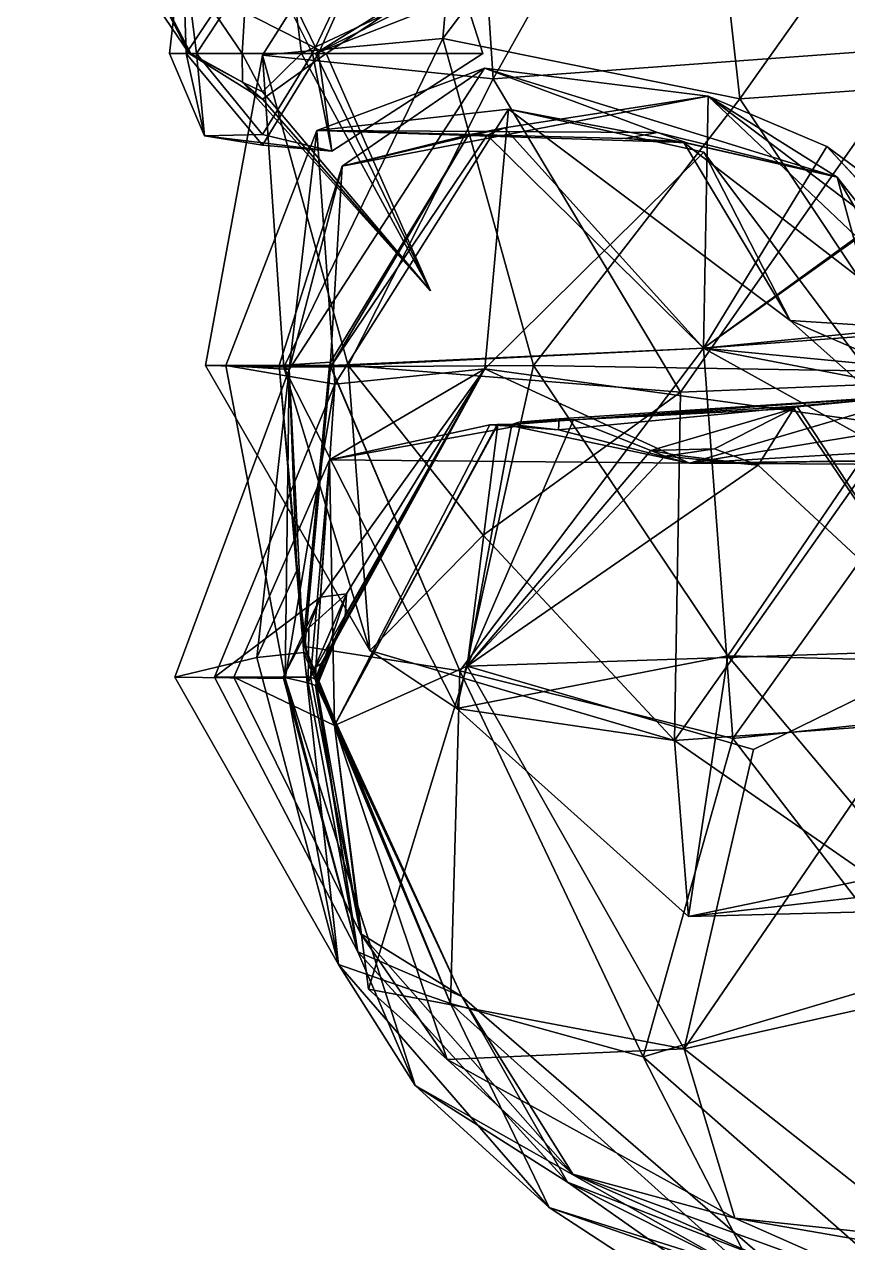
# Model space of a CAD drawing. Extents: x 290095 to 295679, y 4553756 to 4561441.
# Drawn here: x 293522.8 to 293569.8, y 4558322.3 to 4558391.9 of the extents above; entities that cross this region are included whole.
import ezdxf

# ---------------------------------------------------------------- set-up
doc = ezdxf.new("R2010")
doc.units = 0
doc.layers.add('Au_ppm_Pref_-_0_5', color=7, linetype='CONTINUOUS')

msp = doc.modelspace()

# ---------------------------------------------------------------- linework, layer by layer
at = {"layer": 'Au_ppm_Pref_-_0_5'}
for points in [[(293563.663, 4558387.604, 1797.78), (293546.699, 4558391.059, 1794.933), (293561.143, 4558410.133, 1793.853)], [(293546.699, 4558391.059, 1794.933), (293548.265, 4558408.82, 1787.383), (293561.143, 4558410.133, 1793.853)], [(293574.204, 4558402.507, 1797.779), (293563.663, 4558387.604, 1797.78), (293561.143, 4558410.133, 1793.853)], [(293549.567, 4558388.748, 1782.546), (293548.265, 4558408.82, 1787.383), (293536.394, 4558390.102, 1787.753)], [(293536.394, 4558390.102, 1787.753), (293548.265, 4558408.82, 1787.383), (293546.699, 4558391.059, 1794.933)], [(293560.195, 4558407.7, 1782.934), (293548.265, 4558408.82, 1787.383), (293549.567, 4558388.748, 1782.546)], [(293522.804, 4558408.467, 1859.104), (293535.249, 4558390.199, 1858.463), (293536.348, 4558408.503, 1853.424)], [(293532.217, 4558390.199, 1860.983), (293522.804, 4558408.467, 1859.104), (293528.107, 4558396.28, 1864.948)], [(293532.217, 4558390.199, 1860.983), (293532.318, 4558390.199, 1859.009), (293522.804, 4558408.467, 1859.104)], [(293532.318, 4558390.199, 1859.009), (293535.249, 4558390.199, 1858.463), (293522.804, 4558408.467, 1859.104)], [(293536.348, 4558408.503, 1853.424), (293535.249, 4558390.199, 1858.463), (293538.62, 4558390.199, 1857.965)], [(293536.348, 4558408.503, 1853.424), (293538.62, 4558390.199, 1857.965), (293550.857, 4558395.944, 1854.111)], [(293549.567, 4558388.748, 1782.546), (293574.057, 4558390.539, 1781.798), (293560.195, 4558407.7, 1782.934)], [(293560.195, 4558407.7, 1782.934), (293574.057, 4558390.539, 1781.798), (293587.248, 4558407.71, 1782.477)], [(293539.256, 4558390.199, 1893.301), (293545.067, 4558402.447, 1894.645), (293536.406, 4558395.939, 1892.731)], [(293545.067, 4558402.447, 1894.645), (293539.606, 4558390.199, 1896.153), (293536.406, 4558396.743, 1896.826)], [(293539.256, 4558390.199, 1893.301), (293548.988, 4558390.199, 1894.645), (293545.067, 4558402.447, 1894.645)], [(293545.067, 4558402.447, 1894.645), (293548.988, 4558390.199, 1894.645), (293539.606, 4558390.199, 1896.153)], [(293587.291, 4558389.26, 1798.164), (293563.663, 4558387.604, 1797.78), (293574.204, 4558402.507, 1797.779)], [(293539.434, 4558390.199, 1859.009), (293549.048, 4558396.207, 1864.509), (293558.722, 4558397.785, 1857.839)], [(293539.434, 4558390.199, 1859.009), (293558.722, 4558397.785, 1857.839), (293550.857, 4558395.944, 1854.111)], [(293540.032, 4558390.199, 1860.718), (293532.217, 4558390.199, 1860.983), (293528.107, 4558396.28, 1864.948)], [(293540.032, 4558390.199, 1860.718), (293528.107, 4558396.28, 1864.948), (293549.048, 4558396.207, 1864.509)], [(293531.098, 4558390.199, 1894.645), (293531.832, 4558396.668, 1894.645), (293532.041, 4558390.199, 1896.703)], [(293531.832, 4558396.668, 1894.645), (293531.098, 4558390.199, 1894.645), (293532.629, 4558390.199, 1892.864)], [(293531.832, 4558396.668, 1894.645), (293536.406, 4558396.743, 1896.826), (293532.041, 4558390.199, 1896.703)], [(293531.832, 4558396.668, 1894.645), (293532.629, 4558390.199, 1892.864), (293536.406, 4558395.939, 1892.731)], [(293539.606, 4558390.199, 1896.153), (293532.041, 4558390.199, 1896.703), (293536.406, 4558396.743, 1896.826)], [(293539.434, 4558390.199, 1859.009), (293540.032, 4558390.199, 1860.718), (293549.048, 4558396.207, 1864.509)], [(293539.256, 4558390.199, 1893.301), (293536.406, 4558395.939, 1892.731), (293532.629, 4558390.199, 1892.864)], [(293539.434, 4558390.199, 1859.009), (293550.857, 4558395.944, 1854.111), (293538.62, 4558390.199, 1857.965)], [(293537.629, 4558372.287, 1793.577), (293536.394, 4558390.102, 1787.753), (293546.699, 4558391.059, 1794.933)], [(293546.699, 4558391.059, 1794.933), (293551.876, 4558372.381, 1798.262), (293537.629, 4558372.287, 1793.577)], [(293563.663, 4558387.604, 1797.78), (293551.876, 4558372.381, 1798.262), (293546.699, 4558391.059, 1794.933)], [(293533.085, 4558385.503, 1894.645), (293531.098, 4558390.199, 1894.645), (293532.041, 4558390.199, 1896.703)], [(293531.098, 4558390.199, 1894.645), (293533.085, 4558385.503, 1894.645), (293532.629, 4558390.199, 1892.864)], [(293533.085, 4558385.503, 1894.645), (293532.041, 4558390.199, 1896.703), (293536.406, 4558384.972, 1896.387)], [(293536.406, 4558384.972, 1896.387), (293532.041, 4558390.199, 1896.703), (293539.606, 4558390.199, 1896.153)], [(293535.252, 4558388.567, 1859.009), (293532.318, 4558390.199, 1859.009), (293532.217, 4558390.199, 1860.983)], [(293535.252, 4558388.567, 1859.009), (293532.217, 4558390.199, 1860.983), (293536.406, 4558387.59, 1859.878)], [(293536.406, 4558387.59, 1859.878), (293532.217, 4558390.199, 1860.983), (293540.032, 4558390.199, 1860.718)], [(293532.318, 4558390.199, 1859.009), (293535.252, 4558388.567, 1859.009), (293535.249, 4558390.199, 1858.463)], [(293539.256, 4558390.199, 1893.301), (293532.629, 4558390.199, 1892.864), (293536.406, 4558385.579, 1893.104)], [(293533.085, 4558385.503, 1894.645), (293536.406, 4558385.579, 1893.104), (293532.629, 4558390.199, 1892.864)], [(293537.629, 4558372.287, 1793.577), (293533.155, 4558372.381, 1787.737), (293536.394, 4558390.102, 1787.753)], [(293533.155, 4558372.381, 1787.737), (293541.298, 4558372.381, 1784.104), (293536.394, 4558390.102, 1787.753)], [(293535.252, 4558388.567, 1859.009), (293536.406, 4558388.004, 1858.277), (293535.249, 4558390.199, 1858.463)], [(293538.62, 4558390.199, 1857.965), (293535.249, 4558390.199, 1858.463), (293536.406, 4558388.004, 1858.277)], [(293549.567, 4558388.748, 1782.546), (293536.394, 4558390.102, 1787.753), (293541.298, 4558372.381, 1784.104)], [(293545.998, 4558376.635, 1859.009), (293536.406, 4558387.59, 1859.878), (293540.032, 4558390.199, 1860.718)], [(293545.998, 4558376.635, 1859.009), (293538.62, 4558390.199, 1857.965), (293536.406, 4558388.004, 1858.277)], [(293539.256, 4558390.199, 1893.301), (293536.406, 4558385.579, 1893.104), (293540.356, 4558384.614, 1894.645)], [(293540.356, 4558384.614, 1894.645), (293536.406, 4558384.972, 1896.387), (293539.606, 4558390.199, 1896.153)], [(293545.998, 4558376.635, 1859.009), (293539.434, 4558390.199, 1859.009), (293538.62, 4558390.199, 1857.965)], [(293539.256, 4558390.199, 1893.301), (293540.356, 4558384.614, 1894.645), (293548.988, 4558390.199, 1894.645)], [(293539.434, 4558390.199, 1859.009), (293545.998, 4558376.635, 1859.009), (293540.032, 4558390.199, 1860.718)], [(293548.988, 4558390.199, 1894.645), (293540.356, 4558384.614, 1894.645), (293539.606, 4558390.199, 1896.153)], [(293560.267, 4558370.843, 1783.693), (293574.057, 4558390.539, 1781.798), (293549.567, 4558388.748, 1782.546)], [(293574.385, 4558371.426, 1787.953), (293574.057, 4558390.539, 1781.798), (293560.267, 4558370.843, 1783.693)], [(293539.513, 4558385.805, 1847.13), (293537.923, 4558372.143, 1841.017), (293549.087, 4558389.362, 1841.093)], [(293549.087, 4558389.362, 1841.093), (293537.923, 4558372.143, 1841.017), (293540.953, 4558383.769, 1835.251)], [(293558.957, 4558385.679, 1846.775), (293539.513, 4558385.805, 1847.13), (293549.087, 4558389.362, 1841.093)], [(293549.087, 4558389.362, 1841.093), (293540.953, 4558383.769, 1835.251), (293561.857, 4558387.764, 1835.326)], [(293569.209, 4558383.136, 1841.191), (293558.957, 4558385.679, 1846.775), (293549.087, 4558389.362, 1841.093)], [(293569.209, 4558383.136, 1841.191), (293549.087, 4558389.362, 1841.093), (293561.857, 4558387.764, 1835.326)], [(293574.041, 4558372.009, 1797.95), (293563.663, 4558387.604, 1797.78), (293587.291, 4558389.26, 1798.164)], [(293545.998, 4558376.635, 1859.009), (293535.252, 4558388.567, 1859.009), (293536.406, 4558387.59, 1859.878)], [(293535.252, 4558388.567, 1859.009), (293545.998, 4558376.635, 1859.009), (293536.406, 4558388.004, 1858.277)], [(293560.267, 4558370.843, 1783.693), (293549.567, 4558388.748, 1782.546), (293541.298, 4558372.381, 1784.104)], [(293561.857, 4558387.764, 1835.326), (293540.953, 4558383.769, 1835.251), (293550.216, 4558385.951, 1831.218)], [(293561.592, 4558373.365, 1829.061), (293561.857, 4558387.764, 1835.326), (293550.216, 4558385.951, 1831.218)], [(293561.592, 4558373.365, 1829.061), (293568.623, 4558384.884, 1833.435), (293561.857, 4558387.764, 1835.326)], [(293568.623, 4558384.884, 1833.435), (293575.526, 4558377.449, 1834.106), (293561.857, 4558387.764, 1835.326)], [(293576.441, 4558373.944, 1835.651), (293561.857, 4558387.764, 1835.326), (293575.526, 4558377.449, 1834.106)], [(293576.441, 4558373.944, 1835.651), (293569.209, 4558383.136, 1841.191), (293561.857, 4558387.764, 1835.326)], [(293574.041, 4558372.009, 1797.95), (293551.876, 4558372.381, 1798.262), (293563.663, 4558387.604, 1797.78)], [(293550.443, 4558387.011, 1852.684), (293540.535, 4558371.315, 1852.704), (293539.513, 4558385.805, 1847.13)], [(293550.443, 4558387.011, 1852.684), (293539.513, 4558385.805, 1847.13), (293560.47, 4558385.114, 1847.647)], [(293549.1, 4558372.189, 1859), (293540.535, 4558371.315, 1852.704), (293550.443, 4558387.011, 1852.684)], [(293549.1, 4558372.189, 1859), (293550.443, 4558387.011, 1852.684), (293561.605, 4558384.572, 1857.133)], [(293550.443, 4558387.011, 1852.684), (293566.527, 4558374.941, 1853.069), (293561.605, 4558384.572, 1857.133)], [(293566.527, 4558374.941, 1853.069), (293550.443, 4558387.011, 1852.684), (293560.47, 4558385.114, 1847.647)], [(293540.535, 4558371.315, 1852.704), (293534.314, 4558372.381, 1847.13), (293539.513, 4558385.805, 1847.13)], [(293539.513, 4558385.805, 1847.13), (293534.314, 4558372.381, 1847.13), (293537.923, 4558372.143, 1841.017)], [(293557.12, 4558385.342, 1847.375), (293539.513, 4558385.805, 1847.13), (293558.957, 4558385.679, 1846.775)], [(293560.47, 4558385.114, 1847.647), (293539.513, 4558385.805, 1847.13), (293557.12, 4558385.342, 1847.375)], [(293550.216, 4558385.951, 1831.218), (293540.953, 4558383.769, 1835.251), (293548.164, 4558385.554, 1831.257)], [(293550.216, 4558385.951, 1831.218), (293548.164, 4558385.554, 1831.257), (293549.233, 4558385.534, 1830.76)], [(293549.236, 4558385.535, 1830.759), (293550.216, 4558385.951, 1831.218), (293549.233, 4558385.534, 1830.76)], [(293549.236, 4558385.535, 1830.759), (293561.592, 4558373.365, 1829.061), (293550.216, 4558385.951, 1831.218)], [(293557.12, 4558385.342, 1847.375), (293558.957, 4558385.679, 1846.775), (293560.69, 4558385.072, 1847.422)], [(293569.209, 4558383.136, 1841.191), (293560.69, 4558385.072, 1847.422), (293558.957, 4558385.679, 1846.775)], [(293533.085, 4558385.503, 1894.645), (293540.356, 4558384.614, 1894.645), (293536.406, 4558385.579, 1893.104)], [(293540.356, 4558384.614, 1894.645), (293533.085, 4558385.503, 1894.645), (293536.406, 4558384.972, 1896.387)], [(293540.953, 4558383.769, 1835.251), (293540.294, 4558372.563, 1831.205), (293548.164, 4558385.554, 1831.257)], [(293548.164, 4558385.554, 1831.257), (293540.294, 4558372.563, 1831.205), (293540.338, 4558372.384, 1831.134)], [(293549.233, 4558385.534, 1830.76), (293548.164, 4558385.554, 1831.257), (293540.338, 4558372.384, 1831.134)], [(293549.233, 4558385.534, 1830.76), (293540.338, 4558372.384, 1831.134), (293549.236, 4558385.535, 1830.759)], [(293540.338, 4558372.384, 1831.134), (293561.592, 4558373.365, 1829.061), (293549.236, 4558385.535, 1830.759)], [(293560.329, 4558385.167, 1847.565), (293560.47, 4558385.114, 1847.647), (293557.12, 4558385.342, 1847.375)], [(293560.69, 4558385.072, 1847.422), (293560.329, 4558385.167, 1847.565), (293557.12, 4558385.342, 1847.375)], [(293560.69, 4558385.072, 1847.422), (293560.47, 4558385.114, 1847.647), (293560.329, 4558385.167, 1847.565)], [(293569.209, 4558383.136, 1841.191), (293560.47, 4558385.114, 1847.647), (293560.69, 4558385.072, 1847.422)], [(293560.47, 4558385.114, 1847.647), (293574.277, 4558374.451, 1847.177), (293566.527, 4558374.941, 1853.069)], [(293569.209, 4558383.136, 1841.191), (293574.277, 4558374.451, 1847.177), (293560.47, 4558385.114, 1847.647)], [(293573.373, 4558368.858, 1858.602), (293549.1, 4558372.189, 1859), (293561.605, 4558384.572, 1857.133)], [(293561.592, 4558373.365, 1829.061), (293573.009, 4558381.642, 1831.609), (293568.623, 4558384.884, 1833.435)], [(293573.373, 4558368.858, 1858.602), (293561.605, 4558384.572, 1857.133), (293566.527, 4558374.941, 1853.069)], [(293573.009, 4558381.642, 1831.609), (293575.569, 4558377.419, 1834.084), (293568.623, 4558384.884, 1833.435)], [(293575.569, 4558377.419, 1834.084), (293575.526, 4558377.449, 1834.106), (293568.623, 4558384.884, 1833.435)], [(293537.358, 4558372.381, 1835.251), (293540.294, 4558372.563, 1831.205), (293540.953, 4558383.769, 1835.251)], [(293537.923, 4558372.143, 1841.017), (293537.358, 4558372.381, 1835.251), (293540.953, 4558383.769, 1835.251)], [(293572.137, 4558372.381, 1841.191), (293574.277, 4558374.451, 1847.177), (293569.209, 4558383.136, 1841.191)], [(293569.209, 4558383.136, 1841.191), (293576.441, 4558373.944, 1835.651), (293572.137, 4558372.381, 1841.191)], [(293561.592, 4558373.365, 1829.061), (293573.076, 4558381.58, 1831.601), (293573.009, 4558381.642, 1831.609)], [(293561.592, 4558373.365, 1829.061), (293580.459, 4558375.238, 1830.863), (293573.076, 4558381.58, 1831.601)], [(293561.592, 4558373.365, 1829.061), (293580.837, 4558374.799, 1830.802), (293580.459, 4558375.238, 1830.863)], [(293561.592, 4558373.365, 1829.061), (293583.498, 4558371.252, 1830.279), (293580.837, 4558374.799, 1830.802)], [(293573.373, 4558368.858, 1858.602), (293566.527, 4558374.941, 1853.069), (293584.503, 4558367.143, 1852.407)], [(293574.277, 4558374.451, 1847.177), (293584.503, 4558367.143, 1852.407), (293566.527, 4558374.941, 1853.069)], [(293540.307, 4558372.324, 1831.131), (293561.592, 4558373.365, 1829.061), (293540.338, 4558372.384, 1831.134)], [(293547.667, 4558354.921, 1828.65), (293561.592, 4558373.365, 1829.061), (293540.307, 4558372.324, 1831.131)], [(293561.592, 4558373.365, 1829.061), (293547.667, 4558354.921, 1828.65), (293563.267, 4558351.063, 1825.323)], [(293561.592, 4558373.365, 1829.061), (293586.115, 4558368.664, 1829.948), (293583.498, 4558371.252, 1830.279)], [(293586.115, 4558368.664, 1829.948), (293561.592, 4558373.365, 1829.061), (293574.204, 4558366.354, 1825.382)], [(293574.204, 4558366.354, 1825.382), (293561.592, 4558373.365, 1829.061), (293563.267, 4558351.063, 1825.323)], [(293537.358, 4558372.381, 1835.251), (293540.236, 4558372.381, 1831.205), (293540.294, 4558372.563, 1831.205)], [(293540.294, 4558372.563, 1831.205), (293540.236, 4558372.381, 1831.205), (293540.277, 4558372.321, 1831.156)], [(293540.307, 4558372.324, 1831.132), (293540.294, 4558372.563, 1831.205), (293540.277, 4558372.321, 1831.156)], [(293540.338, 4558372.384, 1831.134), (293540.294, 4558372.563, 1831.205), (293540.307, 4558372.324, 1831.132)], [(293536.077, 4558355.7, 1837.493), (293537.923, 4558372.143, 1841.017), (293531.392, 4558354.563, 1841.191)], [(293537.7, 4558354.486, 1847.193), (293531.392, 4558354.563, 1841.191), (293537.923, 4558372.143, 1841.017)], [(293542.538, 4558356.089, 1788.628), (293533.155, 4558372.381, 1787.737), (293537.629, 4558372.287, 1793.577)], [(293533.155, 4558372.381, 1787.737), (293542.538, 4558356.089, 1788.628), (293541.298, 4558372.381, 1784.104)], [(293540.535, 4558371.315, 1852.704), (293537.7, 4558354.486, 1847.193), (293534.314, 4558372.381, 1847.13)], [(293534.314, 4558372.381, 1847.13), (293537.7, 4558354.486, 1847.193), (293537.923, 4558372.143, 1841.017)], [(293536.077, 4558355.7, 1837.493), (293538.364, 4558360.662, 1837.061), (293537.923, 4558372.143, 1841.017)], [(293537.358, 4558372.381, 1835.251), (293538.629, 4558358.103, 1836.035), (293538.642, 4558357.23, 1835.401)], [(293538.629, 4558358.103, 1836.035), (293537.358, 4558372.381, 1835.251), (293537.923, 4558372.143, 1841.017)], [(293537.358, 4558372.381, 1835.251), (293538.642, 4558357.23, 1835.401), (293538.747, 4558356.645, 1835.328)], [(293537.358, 4558372.381, 1835.251), (293538.747, 4558356.645, 1835.328), (293540.236, 4558372.381, 1831.205)], [(293537.629, 4558372.287, 1793.577), (293551.876, 4558372.381, 1798.262), (293547.506, 4558352.772, 1794.562)], [(293537.629, 4558372.287, 1793.577), (293547.506, 4558352.772, 1794.562), (293542.538, 4558356.089, 1788.628)], [(293537.923, 4558372.143, 1841.017), (293538.364, 4558360.662, 1837.061), (293538.629, 4558358.103, 1836.035)], [(293540.236, 4558372.381, 1831.205), (293538.747, 4558356.645, 1835.328), (293540.277, 4558372.321, 1831.156)], [(293540.277, 4558372.321, 1831.156), (293538.747, 4558356.645, 1835.328), (293538.817, 4558356.324, 1835.334)], [(293540.277, 4558372.321, 1831.156), (293538.817, 4558356.324, 1835.334), (293547.667, 4558354.921, 1828.65)], [(293539.453, 4558355.147, 1859.554), (293539.743, 4558355.344, 1859.374), (293549.1, 4558372.189, 1859)], [(293539.453, 4558355.147, 1859.554), (293549.1, 4558372.189, 1859), (293540.227, 4558366.977, 1864.948)], [(293549.1, 4558372.189, 1859), (293541.192, 4558359.33, 1858.553), (293539.721, 4558359.138, 1857.49)], [(293549.1, 4558372.189, 1859), (293539.721, 4558359.138, 1857.49), (293540.535, 4558371.315, 1852.704)], [(293539.743, 4558355.344, 1859.374), (293539.861, 4558355.375, 1859.275), (293549.1, 4558372.189, 1859)], [(293549.1, 4558372.189, 1859), (293539.861, 4558355.375, 1859.275), (293541.121, 4558358.019, 1859.081)], [(293560.778, 4558366.786, 1864.977), (293540.227, 4558366.977, 1864.948), (293549.1, 4558372.189, 1859)], [(293547.667, 4558354.921, 1828.65), (293540.307, 4558372.324, 1831.131), (293540.277, 4558372.321, 1831.156)], [(293540.307, 4558372.324, 1831.132), (293540.277, 4558372.321, 1831.156), (293540.307, 4558372.324, 1831.131)], [(293540.338, 4558372.384, 1831.134), (293540.307, 4558372.324, 1831.132), (293540.307, 4558372.324, 1831.131)], [(293549.1, 4558372.189, 1859), (293541.121, 4558358.019, 1859.081), (293541.192, 4558359.33, 1858.553)], [(293560.267, 4558370.843, 1783.693), (293541.298, 4558372.381, 1784.104), (293549.005, 4558362.676, 1784.502)], [(293542.538, 4558356.089, 1788.628), (293549.005, 4558362.676, 1784.502), (293541.298, 4558372.381, 1784.104)], [(293551.876, 4558372.381, 1798.262), (293562.971, 4558355.795, 1798.561), (293547.506, 4558352.772, 1794.562)], [(293573.373, 4558368.858, 1858.602), (293560.778, 4558366.786, 1864.977), (293549.1, 4558372.189, 1859)], [(293562.971, 4558355.795, 1798.561), (293551.876, 4558372.381, 1798.262), (293574.041, 4558372.009, 1797.95)], [(293587.761, 4558355.142, 1798.179), (293562.971, 4558355.795, 1798.561), (293574.041, 4558372.009, 1797.95)], [(293540.535, 4558371.315, 1852.704), (293539.721, 4558359.138, 1857.49), (293533.655, 4558354.563, 1853.069)], [(293540.535, 4558371.315, 1852.704), (293533.655, 4558354.563, 1853.069), (293537.7, 4558354.486, 1847.193)], [(293560.267, 4558370.843, 1783.693), (293559.925, 4558350.94, 1786.113), (293574.385, 4558371.426, 1787.953)], [(293559.925, 4558350.94, 1786.113), (293588.122, 4558352.955, 1786.924), (293574.385, 4558371.426, 1787.953)], [(293560.267, 4558370.843, 1783.693), (293549.005, 4558362.676, 1784.502), (293559.925, 4558350.94, 1786.113)], [(293553.301, 4558368.702, 1869.174), (293574.061, 4558370.699, 1871.302), (293553.335, 4558369.329, 1870.351)], [(293560.778, 4558366.786, 1864.977), (293574.061, 4558370.699, 1871.302), (293553.301, 4558368.702, 1869.174)], [(293553.335, 4558369.329, 1870.351), (293574.061, 4558370.699, 1871.302), (293554.168, 4558369.267, 1872.283)], [(293554.168, 4558369.267, 1872.283), (293574.061, 4558370.699, 1871.302), (293566.924, 4558370.045, 1873.928)], [(293574.061, 4558370.699, 1871.302), (293560.778, 4558366.786, 1864.977), (293582.763, 4558366.668, 1864.948)], [(293574.061, 4558370.699, 1871.302), (293576.078, 4558356.131, 1878.101), (293566.924, 4558370.045, 1873.928)], [(293566.739, 4558369.923, 1874.05), (293554.168, 4558369.267, 1872.283), (293566.924, 4558370.045, 1873.928)], [(293558.577, 4558367.517, 1875.509), (293554.168, 4558369.267, 1872.283), (293566.739, 4558369.923, 1874.05)], [(293558.577, 4558367.517, 1875.509), (293566.739, 4558369.923, 1874.05), (293562.219, 4558367.607, 1876.152)], [(293562.219, 4558367.607, 1876.152), (293566.739, 4558369.923, 1874.05), (293564.709, 4558366.678, 1876.361)], [(293566.739, 4558369.923, 1874.05), (293576.078, 4558356.131, 1878.101), (293564.709, 4558366.678, 1876.361)], [(293566.924, 4558370.045, 1873.928), (293576.078, 4558356.131, 1878.101), (293566.739, 4558369.923, 1874.05)], [(293540.227, 4558366.977, 1864.948), (293549.374, 4558368.994, 1869.932), (293540.521, 4558351.812, 1870.411)], [(293549.374, 4558368.994, 1869.932), (293540.227, 4558366.977, 1864.948), (293550.803, 4558368.897, 1869.736)], [(293549.798, 4558369.001, 1870.192), (293549.838, 4558369.004, 1870.238), (293540.521, 4558351.812, 1870.411)], [(293548.093, 4558355.201, 1877.178), (293540.521, 4558351.812, 1870.411), (293549.838, 4558369.004, 1870.238)], [(293540.521, 4558351.812, 1870.411), (293549.374, 4558368.994, 1869.932), (293549.798, 4558369.001, 1870.192)], [(293550.637, 4558369.009, 1870.641), (293554.168, 4558369.267, 1872.283), (293548.093, 4558355.201, 1877.178)], [(293548.093, 4558355.201, 1877.178), (293554.168, 4558369.267, 1872.283), (293558.577, 4558367.517, 1875.509)], [(293550.637, 4558369.009, 1870.641), (293548.093, 4558355.201, 1877.178), (293549.838, 4558369.004, 1870.238)], [(293549.374, 4558368.994, 1869.932), (293550.803, 4558368.897, 1869.736), (293549.798, 4558369.001, 1870.192)], [(293550.803, 4558368.897, 1869.736), (293549.838, 4558369.004, 1870.238), (293549.798, 4558369.001, 1870.192)], [(293550.803, 4558368.897, 1869.736), (293550.637, 4558369.009, 1870.641), (293549.838, 4558369.004, 1870.238)], [(293553.335, 4558369.329, 1870.351), (293550.637, 4558369.009, 1870.641), (293553.301, 4558368.702, 1869.174)], [(293553.335, 4558369.329, 1870.351), (293551.037, 4558369.145, 1870.766), (293550.637, 4558369.009, 1870.641)], [(293554.168, 4558369.267, 1872.283), (293550.637, 4558369.009, 1870.641), (293551.037, 4558369.145, 1870.766)], [(293550.803, 4558368.897, 1869.736), (293553.301, 4558368.702, 1869.174), (293550.637, 4558369.009, 1870.641)], [(293551.037, 4558369.145, 1870.766), (293553.335, 4558369.329, 1870.351), (293554.168, 4558369.267, 1872.283)], [(293540.227, 4558366.977, 1864.948), (293560.778, 4558366.786, 1864.977), (293550.803, 4558368.897, 1869.736)], [(293560.778, 4558366.786, 1864.977), (293553.301, 4558368.702, 1869.174), (293550.803, 4558368.897, 1869.736)], [(293573.153, 4558367.51, 1862.612), (293560.778, 4558366.786, 1864.977), (293573.373, 4558368.858, 1858.602)], [(293559.932, 4558367.276, 1876.109), (293558.577, 4558367.517, 1875.509), (293562.219, 4558367.607, 1876.152)], [(293562.219, 4558367.607, 1876.152), (293564.709, 4558366.678, 1876.361), (293559.932, 4558367.276, 1876.109)], [(293539.151, 4558354.563, 1859.609), (293540.227, 4558366.977, 1864.948), (293534.772, 4558354.563, 1864.948)], [(293540.521, 4558351.812, 1870.411), (293534.772, 4558354.563, 1864.948), (293540.227, 4558366.977, 1864.948)], [(293539.151, 4558354.563, 1859.609), (293539.453, 4558355.147, 1859.554), (293540.227, 4558366.977, 1864.948)], [(293558.577, 4558367.517, 1875.509), (293559.373, 4558367.187, 1876.099), (293548.093, 4558355.201, 1877.178)], [(293564.709, 4558366.678, 1876.361), (293548.093, 4558355.201, 1877.178), (293559.373, 4558367.187, 1876.099)], [(293558.577, 4558367.517, 1875.509), (293559.932, 4558367.276, 1876.109), (293559.373, 4558367.187, 1876.099)], [(293559.932, 4558367.276, 1876.109), (293564.709, 4558366.678, 1876.361), (293559.373, 4558367.187, 1876.099)], [(293560.778, 4558366.786, 1864.977), (293573.153, 4558367.51, 1862.612), (293570.42, 4558366.924, 1864.401)], [(293560.778, 4558366.786, 1864.977), (293570.42, 4558366.924, 1864.401), (293570.823, 4558366.918, 1864.411)], [(293582.763, 4558366.668, 1864.948), (293560.778, 4558366.786, 1864.977), (293570.823, 4558366.918, 1864.411)], [(293576.078, 4558356.131, 1878.101), (293548.093, 4558355.201, 1877.178), (293564.709, 4558366.678, 1876.361)], [(293574.204, 4558366.354, 1825.382), (293563.267, 4558351.063, 1825.323), (293587.267, 4558353.608, 1824.861)], [(293542.538, 4558356.089, 1788.628), (293559.925, 4558350.94, 1786.113), (293549.005, 4558362.676, 1784.502)], [(293538.364, 4558360.662, 1837.061), (293536.077, 4558355.7, 1837.493), (293538.758, 4558355.974, 1835.543)], [(293538.928, 4558355.873, 1835.388), (293538.364, 4558360.662, 1837.061), (293538.758, 4558355.974, 1835.543)], [(293538.629, 4558358.103, 1836.035), (293538.364, 4558360.662, 1837.061), (293538.928, 4558355.873, 1835.388)], [(293541.192, 4558359.33, 1858.553), (293539.005, 4558354.235, 1858.644), (293539.056, 4558357.377, 1857.591)], [(293539.426, 4558354.098, 1859.015), (293539.005, 4558354.235, 1858.644), (293541.192, 4558359.33, 1858.553)], [(293541.192, 4558359.33, 1858.553), (293539.056, 4558357.377, 1857.591), (293539.721, 4558359.138, 1857.49)], [(293541.192, 4558359.33, 1858.553), (293541.121, 4558358.019, 1859.081), (293539.426, 4558354.098, 1859.015)], [(293533.655, 4558354.563, 1853.069), (293539.721, 4558359.138, 1857.49), (293537.58, 4558354.563, 1857.307)], [(293537.58, 4558354.563, 1857.307), (293539.721, 4558359.138, 1857.49), (293539.056, 4558357.377, 1857.591)], [(293538.642, 4558357.23, 1835.401), (293538.629, 4558358.103, 1836.035), (293538.928, 4558355.873, 1835.388)], [(293539.426, 4558354.098, 1859.015), (293541.121, 4558358.019, 1859.081), (293539.486, 4558354.1, 1859.081)], [(293541.121, 4558358.019, 1859.081), (293539.517, 4558354.091, 1859.118), (293539.486, 4558354.1, 1859.081)], [(293541.121, 4558358.019, 1859.081), (293539.861, 4558355.375, 1859.275), (293539.517, 4558354.091, 1859.118)], [(293539.056, 4558357.377, 1857.591), (293539.005, 4558354.235, 1858.644), (293537.58, 4558354.563, 1857.307)], [(293538.817, 4558356.324, 1835.334), (293538.642, 4558357.23, 1835.401), (293538.928, 4558355.873, 1835.388)], [(293538.747, 4558356.645, 1835.328), (293538.642, 4558357.23, 1835.401), (293538.817, 4558356.324, 1835.334)], [(293540.732, 4558338.145, 1842.029), (293538.758, 4558355.974, 1835.543), (293536.077, 4558355.7, 1837.493)], [(293538.91, 4558355.874, 1835.402), (293538.758, 4558355.974, 1835.543), (293547.146, 4558335.929, 1835.088)], [(293540.732, 4558338.145, 1842.029), (293547.146, 4558335.929, 1835.088), (293538.758, 4558355.974, 1835.543)], [(293538.928, 4558355.873, 1835.388), (293538.758, 4558355.974, 1835.543), (293538.91, 4558355.874, 1835.402)], [(293538.817, 4558356.324, 1835.334), (293538.928, 4558355.873, 1835.388), (293547.146, 4558335.929, 1835.088)], [(293547.146, 4558335.929, 1835.088), (293547.667, 4558354.921, 1828.65), (293538.817, 4558356.324, 1835.334)], [(293538.928, 4558355.873, 1835.388), (293538.91, 4558355.874, 1835.402), (293547.146, 4558335.929, 1835.088)], [(293547.506, 4558352.772, 1794.562), (293559.925, 4558350.94, 1786.113), (293542.538, 4558356.089, 1788.628)], [(293547.506, 4558352.772, 1794.562), (293562.971, 4558355.795, 1798.561), (293560.724, 4558340.896, 1793.16)], [(293576.078, 4558356.131, 1878.101), (293564.437, 4558350.43, 1880.053), (293548.093, 4558355.201, 1877.178)], [(293564.437, 4558350.43, 1880.053), (293576.078, 4558356.131, 1878.101), (293560.486, 4558333.339, 1877.658)], [(293560.486, 4558333.339, 1877.658), (293576.078, 4558356.131, 1878.101), (293586.298, 4558339.129, 1875.685)], [(293560.724, 4558340.896, 1793.16), (293562.971, 4558355.795, 1798.561), (293574.204, 4558342.419, 1797.724)], [(293574.204, 4558342.419, 1797.724), (293562.971, 4558355.795, 1798.561), (293587.761, 4558355.142, 1798.179)], [(293540.732, 4558338.145, 1842.029), (293536.077, 4558355.7, 1837.493), (293531.392, 4558354.563, 1841.191)], [(293539.151, 4558354.563, 1859.609), (293539.433, 4558354.457, 1859.329), (293539.453, 4558355.147, 1859.554)], [(293539.433, 4558354.457, 1859.329), (293539.743, 4558355.344, 1859.374), (293539.453, 4558355.147, 1859.554)], [(293539.473, 4558354.436, 1859.288), (293539.743, 4558355.344, 1859.374), (293539.433, 4558354.457, 1859.329)], [(293539.473, 4558354.436, 1859.288), (293539.861, 4558355.375, 1859.275), (293539.743, 4558355.344, 1859.374)], [(293539.473, 4558354.435, 1859.287), (293539.517, 4558354.091, 1859.118), (293539.861, 4558355.375, 1859.275)], [(293539.473, 4558354.436, 1859.288), (293539.473, 4558354.435, 1859.287), (293539.861, 4558355.375, 1859.275)], [(293540.521, 4558351.812, 1870.411), (293548.093, 4558355.201, 1877.178), (293542.452, 4558336.745, 1873.977)], [(293548.093, 4558355.201, 1877.178), (293560.486, 4558333.339, 1877.658), (293542.452, 4558336.745, 1873.977)], [(293560.486, 4558333.339, 1877.658), (293548.093, 4558355.201, 1877.178), (293564.437, 4558350.43, 1880.053)], [(293537.7, 4558354.486, 1847.193), (293540.732, 4558338.145, 1842.029), (293531.392, 4558354.563, 1841.191)], [(293537.58, 4558354.563, 1857.307), (293541.843, 4558338.867, 1852.26), (293533.655, 4558354.563, 1853.069)], [(293533.655, 4558354.563, 1853.069), (293541.843, 4558338.867, 1852.26), (293537.7, 4558354.486, 1847.193)], [(293541.995, 4558339.917, 1864.948), (293539.151, 4558354.563, 1859.609), (293534.772, 4558354.563, 1864.948)], [(293540.521, 4558351.812, 1870.411), (293541.995, 4558339.917, 1864.948), (293534.772, 4558354.563, 1864.948)], [(293537.58, 4558354.563, 1857.307), (293539.005, 4558354.235, 1858.644), (293541.843, 4558338.867, 1852.26)], [(293537.7, 4558354.486, 1847.193), (293541.843, 4558338.867, 1852.26), (293545.119, 4558331.235, 1847.184)], [(293537.7, 4558354.486, 1847.193), (293545.119, 4558331.235, 1847.184), (293540.732, 4558338.145, 1842.029)], [(293541.995, 4558339.917, 1864.948), (293539.433, 4558354.457, 1859.329), (293539.151, 4558354.563, 1859.609)], [(293539.473, 4558354.436, 1859.288), (293539.433, 4558354.457, 1859.329), (293547.783, 4558336.329, 1859.157)], [(293541.995, 4558339.917, 1864.948), (293547.783, 4558336.329, 1859.157), (293539.433, 4558354.457, 1859.329)], [(293539.473, 4558354.435, 1859.287), (293539.473, 4558354.436, 1859.288), (293547.783, 4558336.329, 1859.157)], [(293539.517, 4558354.091, 1859.118), (293539.473, 4558354.435, 1859.287), (293547.783, 4558336.329, 1859.157)], [(293547.667, 4558354.921, 1828.65), (293547.146, 4558335.929, 1835.088), (293558.132, 4558332.878, 1828.563)], [(293558.132, 4558332.878, 1828.563), (293563.267, 4558351.063, 1825.323), (293547.667, 4558354.921, 1828.65)], [(293539.005, 4558354.235, 1858.644), (293539.426, 4558354.098, 1859.015), (293541.843, 4558338.867, 1852.26)], [(293541.843, 4558338.867, 1852.26), (293539.426, 4558354.098, 1859.015), (293539.486, 4558354.1, 1859.081)], [(293539.486, 4558354.1, 1859.081), (293539.517, 4558354.091, 1859.118), (293547.783, 4558336.329, 1859.157)], [(293539.486, 4558354.1, 1859.081), (293547.783, 4558336.329, 1859.157), (293541.843, 4558338.867, 1852.26)], [(293587.267, 4558353.608, 1824.861), (293563.267, 4558351.063, 1825.323), (293573.668, 4558337.505, 1824.202)], [(293560.724, 4558340.896, 1793.16), (293559.925, 4558350.94, 1786.113), (293547.506, 4558352.772, 1794.562)], [(293571.255, 4558343.086, 1788.46), (293588.122, 4558352.955, 1786.924), (293559.925, 4558350.94, 1786.113)], [(293540.521, 4558351.812, 1870.411), (293542.452, 4558336.745, 1873.977), (293546.956, 4558332.727, 1870.618)], [(293540.521, 4558351.812, 1870.411), (293546.956, 4558332.727, 1870.618), (293541.995, 4558339.917, 1864.948)], [(293558.132, 4558332.878, 1828.563), (293573.668, 4558337.505, 1824.202), (293563.267, 4558351.063, 1825.323)], [(293571.255, 4558343.086, 1788.46), (293559.925, 4558350.94, 1786.113), (293560.724, 4558340.896, 1793.16)], [(293571.255, 4558343.086, 1788.46), (293560.724, 4558340.896, 1793.16), (293587.528, 4558341.596, 1792.886)], [(293587.528, 4558341.596, 1792.886), (293560.724, 4558340.896, 1793.16), (293574.204, 4558342.419, 1797.724)], [(293541.995, 4558339.917, 1864.948), (293546.956, 4558332.727, 1870.618), (293554.132, 4558326.177, 1864.948)], [(293541.995, 4558339.917, 1864.948), (293554.132, 4558326.177, 1864.948), (293547.783, 4558336.329, 1859.157)], [(293586.298, 4558339.129, 1875.685), (293574.204, 4558322.497, 1875.637), (293560.486, 4558333.339, 1877.658)], [(293541.843, 4558338.867, 1852.26), (293547.783, 4558336.329, 1859.157), (293553.811, 4558325.723, 1853.069)], [(293541.843, 4558338.867, 1852.26), (293553.811, 4558325.723, 1853.069), (293545.119, 4558331.235, 1847.184)], [(293540.732, 4558338.145, 1842.029), (293545.119, 4558331.235, 1847.184), (293552.776, 4558324.259, 1841.191)], [(293552.776, 4558324.259, 1841.191), (293547.146, 4558335.929, 1835.088), (293540.732, 4558338.145, 1842.029)], [(293573.668, 4558337.505, 1824.202), (293558.132, 4558332.878, 1828.563), (293574.062, 4558318.882, 1829.038)], [(293542.452, 4558336.745, 1873.977), (293560.486, 4558333.339, 1877.658), (293546.956, 4558332.727, 1870.618)], [(293554.132, 4558326.177, 1864.948), (293565.084, 4558321.333, 1858.752), (293547.783, 4558336.329, 1859.157)], [(293553.811, 4558325.723, 1853.069), (293547.783, 4558336.329, 1859.157), (293565.084, 4558321.333, 1858.752)], [(293558.132, 4558332.878, 1828.563), (293547.146, 4558335.929, 1835.088), (293564.725, 4558320.071, 1835.828)], [(293564.725, 4558320.071, 1835.828), (293547.146, 4558335.929, 1835.088), (293552.776, 4558324.259, 1841.191)], [(293546.956, 4558332.727, 1870.618), (293560.486, 4558333.339, 1877.658), (293563.381, 4558323.66, 1870.147)], [(293558.132, 4558332.878, 1828.563), (293564.725, 4558320.071, 1835.828), (293574.062, 4558318.882, 1829.038)], [(293563.381, 4558323.66, 1870.147), (293560.486, 4558333.339, 1877.658), (293574.204, 4558322.497, 1875.637)], [(293563.381, 4558323.66, 1870.147), (293554.132, 4558326.177, 1864.948), (293546.956, 4558332.727, 1870.618)], [(293563.325, 4558320.931, 1847.303), (293545.119, 4558331.235, 1847.184), (293553.811, 4558325.723, 1853.069)], [(293563.325, 4558320.931, 1847.303), (293552.776, 4558324.259, 1841.191), (293545.119, 4558331.235, 1847.184)], [(293563.381, 4558323.66, 1870.147), (293574.359, 4558318.797, 1865.067), (293554.132, 4558326.177, 1864.948)], [(293565.084, 4558321.333, 1858.752), (293554.132, 4558326.177, 1864.948), (293574.359, 4558318.797, 1865.067)], [(293563.325, 4558320.931, 1847.303), (293553.811, 4558325.723, 1853.069), (293571.142, 4558313.525, 1853.195)], [(293571.142, 4558313.525, 1853.195), (293553.811, 4558325.723, 1853.069), (293565.084, 4558321.333, 1858.752)], [(293563.325, 4558320.931, 1847.303), (293566.334, 4558315.397, 1841.191), (293552.776, 4558324.259, 1841.191)], [(293564.725, 4558320.071, 1835.828), (293552.776, 4558324.259, 1841.191), (293566.334, 4558315.397, 1841.191)], [(293563.381, 4558323.66, 1870.147), (293574.204, 4558322.497, 1875.637), (293587.201, 4558319.53, 1870.499)], [(293563.381, 4558323.66, 1870.147), (293587.201, 4558319.53, 1870.499), (293574.359, 4558318.797, 1865.067)]]:
    msp.add_3dface(points, dxfattribs=at)

doc.saveas('drawing.dxf')
